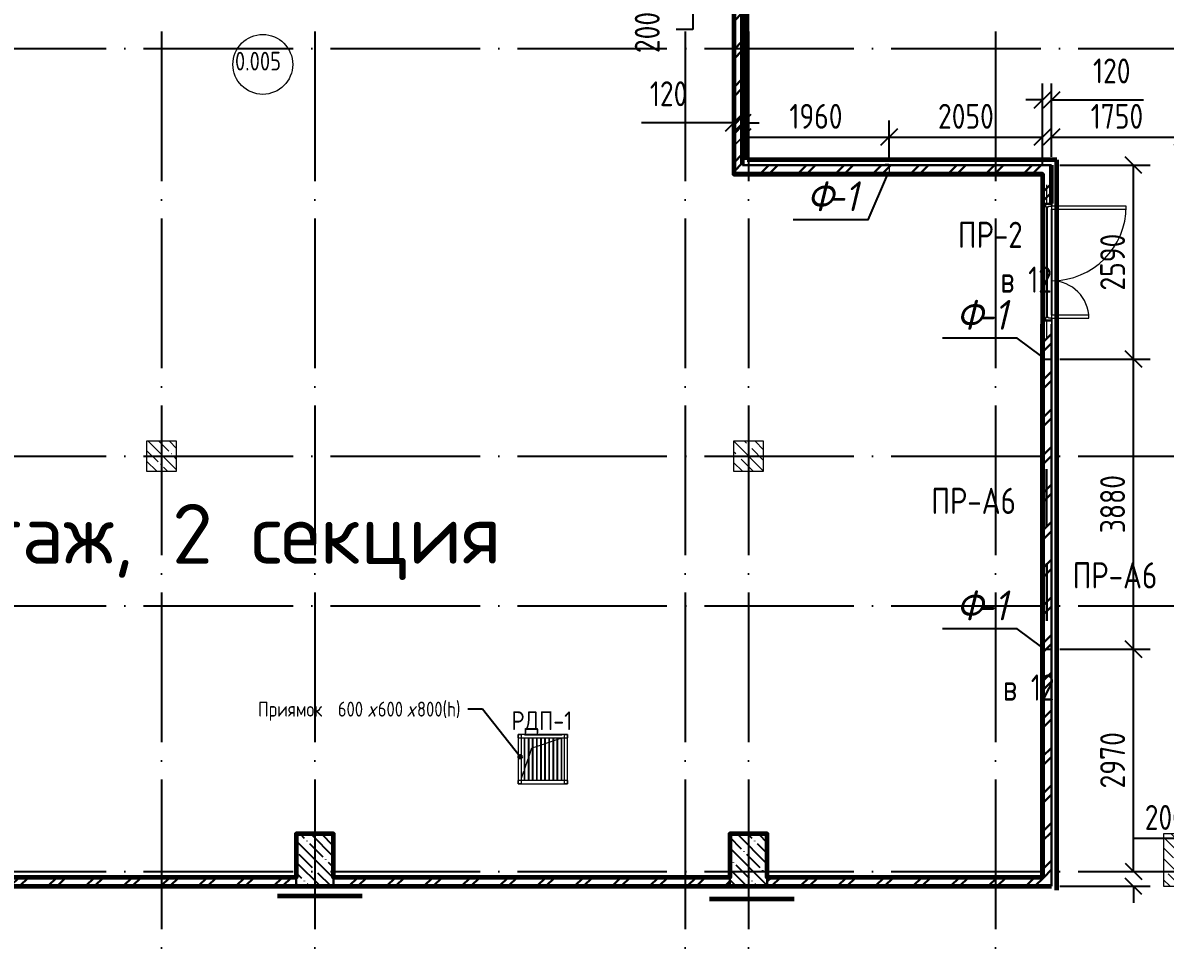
# Model space of a CAD drawing. Header units: millimetres. Extents: x -592259 to 288321, y -552984 to 293768.
# Drawn here: x 94692 to 109968, y 153794 to 166205 of the extents above; entities that cross this region are included whole.
import ezdxf

# ---------------------------------------------------------------- set-up
doc = ezdxf.new("R2010")
doc.units = ezdxf.units.MM
doc.linetypes.add('ADSK_Линия сетки', pattern=[2500, 2000, -250, 0, -250])
doc.layers.get('Defpoints').update_dxf_attribs({"color": 250})
for name, color, linetype, lineweight in [('0) Расчет', 250, 'Continuous', 60), ('0.2) Кирпич', 30, 'Continuous', 30), ('2.1)Фарх 2 выполн.', 160, 'Continuous', 30), ('3) Перемычки готовы', 3, 'Continuous', 30), ('4.1.3) Штук  3.1 вып по кирп подвал.', 6, 'Continuous', 60), ('5.1) ЧН-25 подвал', 160, 'Continuous', 60), ('A-ANNO-DIMS', 250, 'Continuous', 9), ('A-AREA-IDEN', 250, 'Continuous', 9), ('A-DOOR', 250, 'Continuous', 5), ('A-DOOR-1', 250, 'Continuous', 13), ('A-DOOR-FRAM', 250, 'Continuous', 5), ('A-GENM-1', 250, 'Continuous', 5), ('A-GENM-2', 250, 'Continuous', 5), ('A-GENM-IDEN', 250, 'Continuous', 9), ('G-____-____-TEXT', 250, 'Continuous', 9), ('G-ANNO-SYMB-3', 250, 'Continuous', 9), ('G-ANNO-TEXT', 250, 'Continuous', 9), ('I-WALL-1', 250, 'Continuous', 5), ('S-COLS-1', 250, 'Continuous', 5), ('S-COLS-2', 250, 'Continuous', 5), ('S-FNDN-1', 250, 'Continuous', 5), ('Оси-1', 250, 'ADSK_Линия сетки', 9)]:
    doc.layers.add(name, color=color, linetype=linetype, lineweight=lineweight)
doc.styles.add('GOST Common_1', font='', dxfattribs={"width": 0.9, "height": 250})
doc.styles.add('GOST Common_2', font='', dxfattribs={"width": 0.8, "height": 350})
doc.styles.add('ISOCPEUR', font='isocpeur.ttf', dxfattribs={"width": 0.8, "height": 100})
doc.styles.add('ISOCPEUR_6', font='isocpeur.ttf', dxfattribs={"height": 3.5})
doc.styles.add('ISOCPEUR_I', font='isocpeui.ttf', dxfattribs={"width": 0.9, "height": 12.5})
doc.styles.add('ISOCPEUR_I_1', font='ГОСТ тип А.ttf', dxfattribs={"height": 2500})
doc.styles.get("Standard").update_dxf_attribs({"font": 'ГОСТ тип А.ttf'})
doc.styles.get('GOST Common_1').set_extended_font_data('GOST Common')
doc.styles.get('GOST Common_2').set_extended_font_data('GOST Common')
doc.dimstyles.new('А3', dxfattribs={"dimtxt": 333, "dimasz": 222, "dimexe": 222, "dimexo": 111, "dimgap": 111, "dimtad": 1, "dimtoh": 1, "dimdec": 0, "dimrnd": 0.0015, "dimzin": 0, "dimdsep": 46, "dimtxsty": 'Standard', "dimblk": 'OBLIQUE', "dimcen": 0, "dimclrd": 7, "dimclre": 7, "dimclrt": 7, "dimadec": 0, "dimazin": 0, "dimtfac": 1, "dimtdec": 0, "dimtofl": 0, "dimtmove": 0, "dimatfit": 3, "dimfxl": 1, "dimtolj": 1, "dimtzin": 0, "dimarcsym": 0})
pattern_1 = [(45, (10997.54, 114885.93), (-251.4472, 251.4472), []), (45, (10997.54, 115266.93), (-251.4472, 251.4472), [])]
pattern_2 = [(135, (10997.54, 114885.93), (-142.5612, -142.5612), []), (135, (11140.1, 114885.93), (-142.5612, -142.5612), [252.016, -50.403, 3.353, -47.05])]

# ---------------------------------------------------------------- blocks, each defined once
blk = doc.blocks.new('Дверь_СКБ_2Ст - СОШ_Дв_1570_1550_x2100h _пр_ завертка-35617996-АР1_Кладочный план подвала_ Блок 2_ 3')
at = {"layer": 'A-DOOR'}
h = blk.add_hatch(dxfattribs=at)
h.set_pattern_fill('FP_10', color=256, style=0, pattern_type=2)
h.set_pattern_definition([(135, (1501.41, 124.685), (-14.14214, -14.14214), []), (225, (1501.41, 124.685), (14.14214, -14.14214), [])])
h.paths.add_polyline_path([(797.5, 60), (787.5, 60), (787.5, -60), (797.5, -60)])
at = {"layer": 'A-DOOR-FRAM'}
h = blk.add_hatch(dxfattribs=at)
h.set_pattern_fill('FP_11', color=256, style=0, pattern_type=2)
h.set_pattern_definition([(45, (-621.384, 124.685), (-14.1421, 14.1421), []), (135, (-621.384, 124.685), (-14.1421, -14.1421), [])])
h.paths.add_polyline_path([(-762.5, 60), (-772.5, 60), (-772.5, -60), (-762.5, -60)])
at = {"layer": 'A-DOOR'}
for centre, radius, start, end in [((-737.5, 60), 1000, 0, 90), ((762.5, 60), 500, 90, 180)]:
    blk.add_arc(centre, radius, start, end, dxfattribs=at)
at = {"layer": 'A-DOOR-1'}
for p, q in [((-737.5, 1060), (-737.5, 60)), ((-697.5, 1060), (-737.5, 1060)), ((-697.5, 60), (-697.5, 1060)), ((762.5, 560), (722.5, 560)), ((722.5, 560), (722.5, 60)), ((762.5, 60), (762.5, 560)), ((-737.5, 60), (-697.5, 60)), ((722.5, 60), (762.5, 60))]:
    blk.add_line(p, q, dxfattribs=at)
at = {"layer": 'A-DOOR-FRAM'}
for p, q in [((-747.5, 68), (-817.5, 68)), ((-817.5, 68), (-817.5, 60)), ((-817.5, 60), (-747.5, 60)), ((-762.5, 60), (-772.5, 60)), ((-772.5, 60), (-772.5, -60)), ((-737.5, 60), (-762.5, 60)), ((-762.5, 60), (-762.5, -20)), ((-762.5, -60), (-762.5, 60)), ((-747.5, 60), (-747.5, 68)), ((-737.5, 20), (-737.5, 60)), ((-727.5, 20), (-737.5, 20)), ((-727.5, -20), (-727.5, 20)), ((762.5, 20), (752.5, 20)), ((752.5, 20), (752.5, -20)), ((762.5, 60), (762.5, 20)), ((787.5, 60), (762.5, 60)), ((842.5, 68), (772.5, 68)), ((772.5, 68), (772.5, 60)), ((772.5, 60), (842.5, 60)), ((787.5, -20), (787.5, 60)), ((797.5, 60), (787.5, 60)), ((787.5, 60), (787.5, -60)), ((797.5, -60), (797.5, 60)), ((842.5, 60), (842.5, 68)), ((-747.5, -60), (-817.5, -60)), ((-817.5, -60), (-817.5, -68)), ((-817.5, -68), (-747.5, -68)), ((-772.5, -60), (-762.5, -60)), ((-762.5, -20), (-727.5, -20)), ((-747.5, -20), (-762.5, -20)), ((-762.5, -20), (-762.5, -60)), ((-762.5, -60), (-747.5, -60)), ((-747.5, -60), (-747.5, -20)), ((-747.5, -68), (-747.5, -60)), ((752.5, -20), (787.5, -20)), ((787.5, -20), (772.5, -20)), ((772.5, -20), (772.5, -60)), ((772.5, -60), (787.5, -60)), ((842.5, -60), (772.5, -60)), ((772.5, -60), (772.5, -68)), ((772.5, -68), (842.5, -68)), ((787.5, -60), (787.5, -20)), ((787.5, -60), (797.5, -60)), ((842.5, -68), (842.5, -60))]:
    blk.add_line(p, q, dxfattribs=at)
blk = doc.blocks.new('BSC_Колонна _Прямоугольная - 500x700-V3-АР1_Кладочный план подвала_ Блок 2_ 3')
at = {"layer": 'S-COLS-2'}
h = blk.add_hatch(dxfattribs=at)
h.set_pattern_fill('FP_12', color=256, style=0, pattern_type=2)
h.set_pattern_definition([(135, (-99200, -40125.02), (-142.56192, -142.56192), []), (135, (-99057.44, -40125.02), (-142.56192, -142.56192), [252.016, -50.403, 3.353, -47.05])])
h.paths.add_polyline_path([(-250, -350), (250, -350), (250, 350), (-250, 350)])
at = {"layer": 'S-COLS-1'}
for p, q in [((250, 350), (-250, 350)), ((-250, 350), (-250, -350)), ((250, -350), (250, 350)), ((-250, -350), (250, -350))]:
    blk.add_line(p, q, dxfattribs=at)
blk = doc.blocks.new('BSC_Колонна _Прямоугольная - 400x400-V20-АР1_Кладочный план подвала_ Блок 2_ 3')
at = {"layer": 'S-COLS-2'}
h = blk.add_hatch(dxfattribs=at)
h.set_pattern_fill('FP_32', color=256, style=0, pattern_type=2)
h.set_pattern_definition([(135, (-85550, -45525), (-142.5619, -142.5619), []), (135, (-85407.44, -45525), (-142.5619, -142.5619), [252.016, -50.403, 3.353, -47.05])])
h.paths.add_polyline_path([(-200, -200), (200, -200), (200, 200), (-200, 200)])
at = {"layer": 'S-COLS-1'}
for p, q in [((200, 200), (-200, 200)), ((-200, 200), (-200, -200)), ((200, -200), (200, 200)), ((-200, -200), (200, -200))]:
    blk.add_line(p, q, dxfattribs=at)
blk = doc.blocks.new('BSC_Колонна _Прямоугольная - 400x400-V92-АР1_Кладочный план подвала_ Блок 2_ 3')
at = {"layer": 'S-COLS-2'}
h = blk.add_hatch(dxfattribs=at)
h.set_pattern_fill('FP_104', color=256, style=0, pattern_type=2)
h.set_pattern_definition([(135, (-93400, -45525), (-142.5619, -142.5619), []), (135, (-93257.44, -45525), (-142.5619, -142.5619), [252.016, -50.403, 3.353, -47.05])])
h.paths.add_polyline_path([(-200, -200), (200, -200), (200, 200), (-200, 200)])
at = {"layer": 'S-COLS-1'}
for p, q in [((200, 200), (-200, 200)), ((-200, 200), (-200, -200)), ((200, -200), (200, 200)), ((-200, -200), (200, -200))]:
    blk.add_line(p, q, dxfattribs=at)
blk = doc.blocks.new('230_Приямок стенки вертикально _Фунд_Плита_ - 230_Приямок стенки вертикально _Фунд_Плита_-32143332-АР1_Кладочный план подвала_ Блок 2_ 3')
at = {"layer": 'S-FNDN-1'}
for p, q in [((-132, 156), (-88, 171)), ((-77, 174), (-33, 189)), ((-22, 193), (22, 207)), ((33, 211), (77, 226)), ((88, 229), (132, 244)), ((143, 248), (187, 262)), ((198, 266), (242, 281)), ((253, 284), (255, 285)), ((-242, -125), (-199, 4)), ((-186, 41), (-150, 150)), ((-150, 150), (-143, 152)), ((-285, -255), (-254, -161))]:
    blk.add_line(p, q, dxfattribs=at)
blk = doc.blocks.new('ADSK_КолоннаНесущая_Швеллер_Гнутый_ГОСТ 8278-83 - 140х60х5_таб_1-32331390-АР1_Кладочный план подвала_ Блок 2_ 3')
at = {"layer": 'S-COLS-1'}
for p, q in [((-16.2, 58), (-16.2, -58)), ((-11.2, -58), (-11.2, 58)), ((43.8, 70), (-4.2, 70)), ((-4.2, 65), (43.8, 65)), ((43.8, 65), (43.8, 70)), ((43.8, -65), (-4.2, -65)), ((-4.2, -70), (43.8, -70)), ((43.8, -70), (43.8, -65))]:
    blk.add_line(p, q, dxfattribs=at)
for centre, radius, start, end in [((-4.2, 58), 12, 90, 180), ((-4.2, 58), 7, 90, 180), ((-4.2, -58), 12, 180, 270), ((-4.2, -58), 7, 180, 270)]:
    blk.add_arc(centre, radius, start, end, dxfattribs=at)
blk = doc.blocks.new('Решетка металлическая РМ-1 _подвал_ - Решетка металлическая РМ-1 _подвал_-33342411-АР1_Кладочный план подвала_ Блок 2_ 3')
at = {"layer": 'A-GENM-2'}
for p, q in [((0, 615), (0, 660)), ((660, 660), (0, 660)), ((0, 660), (45, 660)), ((0, 660), (0, 0)), ((0, 615), (660, 615)), ((45, 0), (45, 660)), ((76.5, 615), (76.5, 45)), ((88.5, 45), (88.5, 615)), ((131.5, 615), (131.5, 45)), ((143.5, 45), (143.5, 615)), ((186.5, 615), (186.5, 45)), ((198.5, 45), (198.5, 615)), ((241.5, 615), (241.5, 45)), ((253.5, 45), (253.5, 615)), ((296.5, 615), (296.5, 45)), ((308.5, 45), (308.5, 615)), ((351.5, 615), (351.5, 45)), ((363.5, 45), (363.5, 615)), ((406.5, 615), (406.5, 45)), ((418.5, 45), (418.5, 615)), ((461.5, 615), (461.5, 45)), ((473.5, 45), (473.5, 615)), ((516.5, 615), (516.5, 45)), ((528.5, 45), (528.5, 615)), ((571.5, 615), (571.5, 45)), ((583.5, 45), (583.5, 615)), ((615, 660), (660, 660)), ((615, 660), (615, 0)), ((660, 660), (660, 615)), ((660, 0), (660, 660)), ((0, 0), (0, 45)), ((660, 45), (0, 45)), ((0, 0), (660, 0)), ((45, 0), (0, 0)), ((660, 0), (615, 0)), ((660, 45), (660, 0))]:
    blk.add_line(p, q, dxfattribs=at)
blk = doc.blocks.new('_Oblique')
at = {"color": 0, "linetype": 'ByBlock', "lineweight": -2}
blk.add_line((-0.5, -0.5), (0.5, 0.5), dxfattribs=at)
blk = doc.blocks.new('*D5204')
at = {"layer": 'A-ANNO-DIMS', "color": 7, "lineweight": -2, "transparency": 16777216}
for p, q in [((104198, 164890), (104198, 165091)), ((104318, 164890), (104318, 165091)), ((104198, 164869), (102966, 164869)), ((104318, 164869), (104540, 164869))]:
    blk.add_line(p, q, dxfattribs=at)
at = {"layer": 'Defpoints', "color": 0, "transparency": 16777216}
for p in [(104318, 164869), (104198, 164779), (104318, 164779)]:
    blk.add_point(p, dxfattribs=at)
at = {"layer": 'A-ANNO-DIMS', "color": 7, "lineweight": -2, "transparency": 16777216, "xscale": 222, "yscale": 222, "zscale": 222}
blk.add_blockref('_Oblique', (104198, 164869), dxfattribs=at)
at = {"layer": 'A-ANNO-DIMS', "color": 7, "lineweight": -2, "transparency": 16777216, "xscale": 222, "yscale": 222, "zscale": 222, "rotation": 180}
blk.add_blockref('_Oblique', (104318, 164869), dxfattribs=at)
at = {"layer": 'A-ANNO-DIMS', "color": 7, "lineweight": -2, "transparency": 16777216, "insert": (103077, 165424), "char_height": 333, "width": 1.68, "attachment_point": 1, "line_spacing_factor": 1.022761}
blk.add_mtext('\\A1;120', dxfattribs=at)
blk = doc.blocks.new('*D5205')
at = {"layer": 'A-ANNO-DIMS', "color": 7, "lineweight": -2, "transparency": 16777216}
for p, q in [((106278, 164410), (106278, 164901)), ((104318, 164679), (106278, 164679)), ((104318, 164668), (104318, 164457))]:
    blk.add_line(p, q, dxfattribs=at)
at = {"layer": 'Defpoints', "color": 0, "transparency": 16777216}
for p in [(104318, 164779), (106278, 164679), (106278, 164299)]:
    blk.add_point(p, dxfattribs=at)
at = {"layer": 'A-ANNO-DIMS', "color": 7, "lineweight": -2, "transparency": 16777216, "xscale": 222, "yscale": 222, "zscale": 222, "rotation": 180}
blk.add_blockref('_Oblique', (104318, 164679), dxfattribs=at)
at = {"layer": 'A-ANNO-DIMS', "color": 7, "lineweight": -2, "transparency": 16777216, "xscale": 222, "yscale": 222, "zscale": 222}
blk.add_blockref('_Oblique', (106278, 164679), dxfattribs=at)
at = {"layer": 'A-ANNO-DIMS', "color": 7, "lineweight": -2, "transparency": 16777216, "insert": (105298, 164956), "char_height": 333, "width": 2.3, "attachment_point": 5}
blk.add_mtext('\\A1;1960', dxfattribs=at)
blk = doc.blocks.new('*D5206')
at = {"layer": 'A-ANNO-DIMS', "color": 7, "lineweight": -2, "transparency": 16777216}
for p, q in [((106278, 164410), (106278, 164901)), ((108328, 164292), (108328, 164901)), ((106278, 164679), (108328, 164679))]:
    blk.add_line(p, q, dxfattribs=at)
at = {"layer": 'Defpoints', "color": 0, "transparency": 16777216}
for p in [(108328, 164679), (106278, 164299), (108328, 164181)]:
    blk.add_point(p, dxfattribs=at)
at = {"layer": 'A-ANNO-DIMS', "color": 7, "lineweight": -2, "transparency": 16777216, "xscale": 222, "yscale": 222, "zscale": 222, "rotation": 180}
blk.add_blockref('_Oblique', (106278, 164679), dxfattribs=at)
at = {"layer": 'A-ANNO-DIMS', "color": 7, "lineweight": -2, "transparency": 16777216, "xscale": 222, "yscale": 222, "zscale": 222}
blk.add_blockref('_Oblique', (108328, 164679), dxfattribs=at)
at = {"layer": 'A-ANNO-DIMS', "color": 7, "lineweight": -2, "transparency": 16777216, "insert": (107303, 164956), "char_height": 333, "width": 2.48, "attachment_point": 5}
blk.add_mtext('\\A1;2050', dxfattribs=at)
blk = doc.blocks.new('*D5207')
at = {"layer": 'A-ANNO-DIMS', "color": 7, "lineweight": -2, "transparency": 16777216}
for p, q in [((108328, 164292), (108328, 165396)), ((108448, 164412), (108448, 165396)), ((108328, 165174), (108106, 165174)), ((108448, 165174), (109680, 165174))]:
    blk.add_line(p, q, dxfattribs=at)
at = {"layer": 'Defpoints', "color": 0, "transparency": 16777216}
for p in [(108448, 165174), (108448, 164301), (108328, 164181)]:
    blk.add_point(p, dxfattribs=at)
at = {"layer": 'A-ANNO-DIMS', "color": 7, "lineweight": -2, "transparency": 16777216, "xscale": 222, "yscale": 222, "zscale": 222}
blk.add_blockref('_Oblique', (108328, 165174), dxfattribs=at)
at = {"layer": 'A-ANNO-DIMS', "color": 7, "lineweight": -2, "transparency": 16777216, "xscale": 222, "yscale": 222, "zscale": 222, "rotation": 180}
blk.add_blockref('_Oblique', (108448, 165174), dxfattribs=at)
at = {"layer": 'A-ANNO-DIMS', "color": 7, "lineweight": -2, "transparency": 16777216, "insert": (109003, 165729), "char_height": 333, "width": 1.68, "attachment_point": 1, "line_spacing_factor": 1.022761}
blk.add_mtext('\\A1;120', dxfattribs=at)
blk = doc.blocks.new('*D5208')
at = {"layer": 'A-ANNO-DIMS', "color": 7, "lineweight": -2, "transparency": 16777216}
for p, q in [((108448, 164412), (108448, 164901)), ((108448, 164679), (110198, 164679)), ((110198, 164668), (110198, 164457))]:
    blk.add_line(p, q, dxfattribs=at)
at = {"layer": 'Defpoints', "color": 0, "transparency": 16777216}
for p in [(110198, 164779), (110198, 164679), (108448, 164301)]:
    blk.add_point(p, dxfattribs=at)
at = {"layer": 'A-ANNO-DIMS', "color": 7, "lineweight": -2, "transparency": 16777216, "xscale": 222, "yscale": 222, "zscale": 222, "rotation": 180}
blk.add_blockref('_Oblique', (108448, 164679), dxfattribs=at)
at = {"layer": 'A-ANNO-DIMS', "color": 7, "lineweight": -2, "transparency": 16777216, "xscale": 222, "yscale": 222, "zscale": 222}
blk.add_blockref('_Oblique', (110198, 164679), dxfattribs=at)
at = {"layer": 'A-ANNO-DIMS', "color": 7, "lineweight": -2, "transparency": 16777216, "insert": (109323, 164956), "char_height": 333, "width": 2.3, "attachment_point": 5}
blk.add_mtext('\\A1;1750', dxfattribs=at)
blk = doc.blocks.new('AAR_СКБ_Марка_Помещения - Номер-17325395-АР1_Кладочный план подвала_ Блок 2_ 3')
at = {"layer": 'A-AREA-IDEN'}
blk.add_circle((0, 1.5), 4, dxfattribs=at)
blk = doc.blocks.new('*D5193')
at = {"layer": 'A-ANNO-DIMS', "color": 7, "lineweight": -2, "transparency": 16777216}
for p, q in [((109543, 154861), (109543, 155305)), ((109543, 155305), (110287, 155305)), ((109554, 154861), (109765, 154861)), ((108559, 154661), (109765, 154661)), ((109543, 154661), (109543, 154439))]:
    blk.add_line(p, q, dxfattribs=at)
at = {"layer": 'Defpoints', "color": 0, "transparency": 16777216}
for p in [(109443, 154861), (109543, 154861), (108448, 154661)]:
    blk.add_point(p, dxfattribs=at)
at = {"layer": 'A-ANNO-DIMS', "color": 7, "lineweight": -2, "transparency": 16777216, "xscale": 222, "yscale": 222, "zscale": 222}
for p, rotation in [((109543, 154861), 270), ((109543, 154661), 90)]:
    blk.add_blockref('_Oblique', p, dxfattribs=dict(at, rotation=rotation))
at = {"layer": 'A-ANNO-DIMS', "color": 7, "lineweight": -2, "transparency": 16777216, "insert": (109970, 155582), "char_height": 333, "width": 1.86, "attachment_point": 5}
blk.add_mtext('\\A1;200', dxfattribs=at)
blk = doc.blocks.new('*D5194')
at = {"layer": 'A-ANNO-DIMS', "color": 7, "lineweight": -2, "transparency": 16777216}
for p, q in [((108557, 157831), (109765, 157831)), ((109543, 154861), (109543, 157831)), ((109554, 154861), (109765, 154861))]:
    blk.add_line(p, q, dxfattribs=at)
at = {"layer": 'Defpoints', "color": 0, "transparency": 16777216}
for p in [(108446, 157831), (109543, 157831), (109443, 154861)]:
    blk.add_point(p, dxfattribs=at)
at = {"layer": 'A-ANNO-DIMS', "color": 7, "lineweight": -2, "transparency": 16777216, "xscale": 222, "yscale": 222, "zscale": 222}
for p, rotation in [((109543, 157831), 90), ((109543, 154861), 270)]:
    blk.add_blockref('_Oblique', p, dxfattribs=dict(at, rotation=rotation))
at = {"layer": 'A-ANNO-DIMS', "color": 7, "lineweight": -2, "transparency": 16777216, "insert": (109265, 156346), "char_height": 333, "width": 2.48, "attachment_point": 5, "rotation": 90}
blk.add_mtext('\\A1;2970', dxfattribs=at)
blk = doc.blocks.new('*D5195')
at = {"layer": 'A-ANNO-DIMS', "color": 7, "lineweight": -2, "transparency": 16777216}
for p, q in [((108557, 161711), (109765, 161711)), ((109543, 157831), (109543, 161711)), ((108557, 157831), (109765, 157831))]:
    blk.add_line(p, q, dxfattribs=at)
at = {"layer": 'Defpoints', "color": 0, "transparency": 16777216}
for p in [(108446, 161711), (109543, 161711), (108446, 157831)]:
    blk.add_point(p, dxfattribs=at)
at = {"layer": 'A-ANNO-DIMS', "color": 7, "lineweight": -2, "transparency": 16777216, "xscale": 222, "yscale": 222, "zscale": 222}
for p, rotation in [((109543, 161711), 90), ((109543, 157831), 270)]:
    blk.add_blockref('_Oblique', p, dxfattribs=dict(at, rotation=rotation))
at = {"layer": 'A-ANNO-DIMS', "color": 7, "lineweight": -2, "transparency": 16777216, "insert": (109265, 159771), "char_height": 333, "width": 2.48, "attachment_point": 5, "rotation": 90}
blk.add_mtext('\\A1;3880', dxfattribs=at)
blk = doc.blocks.new('*D5196')
at = {"layer": 'A-ANNO-DIMS', "color": 7, "lineweight": -2, "transparency": 16777216}
for p, q in [((108559, 164301), (109765, 164301)), ((109543, 161711), (109543, 164301)), ((108557, 161711), (109765, 161711))]:
    blk.add_line(p, q, dxfattribs=at)
at = {"layer": 'Defpoints', "color": 0, "transparency": 16777216}
for p in [(108448, 164301), (109543, 164301), (108446, 161711)]:
    blk.add_point(p, dxfattribs=at)
at = {"layer": 'A-ANNO-DIMS', "color": 7, "lineweight": -2, "transparency": 16777216, "xscale": 222, "yscale": 222, "zscale": 222}
for p, rotation in [((109543, 164301), 90), ((109543, 161711), 270)]:
    blk.add_blockref('_Oblique', p, dxfattribs=dict(at, rotation=rotation))
at = {"layer": 'A-ANNO-DIMS', "color": 7, "lineweight": -2, "transparency": 16777216, "insert": (109265, 163006), "char_height": 333, "width": 2.48, "attachment_point": 5, "rotation": 90}
blk.add_mtext('\\A1;2590', dxfattribs=at)
blk = doc.blocks.new('*D5199')
at = {"layer": 'A-ANNO-DIMS', "color": 7, "lineweight": -2, "transparency": 16777216}
for p, q in [((103652, 166761), (103652, 166983)), ((104087, 166761), (103430, 166761)), ((103498, 166561), (103874, 166561)), ((103652, 166561), (103652, 166117)), ((103652, 166117), (103430, 166117))]:
    blk.add_line(p, q, dxfattribs=at)
at = {"layer": 'Defpoints', "color": 0, "transparency": 16777216}
for p in [(104198, 166761), (103387, 166561), (103652, 166561)]:
    blk.add_point(p, dxfattribs=at)
at = {"layer": 'A-ANNO-DIMS', "color": 7, "lineweight": -2, "transparency": 16777216, "xscale": 222, "yscale": 222, "zscale": 222}
for p, rotation in [((103652, 166761), 270), ((103652, 166561), 90)]:
    blk.add_blockref('_Oblique', p, dxfattribs=dict(at, rotation=rotation))
at = {"layer": 'A-ANNO-DIMS', "color": 7, "lineweight": -2, "transparency": 16777216, "insert": (102875, 165801), "char_height": 333, "width": 1.86, "attachment_point": 1, "rotation": 90, "line_spacing_factor": 1.022761}
blk.add_mtext('\\A1;200', dxfattribs=at)
blk = doc.blocks.new('ADSK_Марка_Перемычка - Экземпляр_ADSK_Позиция-34100395-АР1_Кладочный план подвала_ Блок 2_ 3')
at = {"layer": 'A-GENM-IDEN'}
blk.add_line((-2.5, 0), (2.5, 0), dxfattribs=at)

msp = doc.modelspace()

# ---------------------------------------------------------------- hatches: boundary and pattern name
at = {"layer": '0.2) Кирпич'}
h = msp.add_hatch(dxfattribs=at)
h.set_pattern_fill('FP_2', color=256, style=0, pattern_type=2)
h.set_pattern_definition(pattern_1)
h.paths.add_polyline_path([(104317.6568, 164180.9492), (104317.6568, 166360.9492), (104197.6568, 166360.9492), (104197.6568, 164180.9492)])
h = msp.add_hatch(dxfattribs=at)
h.set_pattern_fill('FP_2', color=256, style=0, pattern_type=2)
h.set_pattern_definition(pattern_1)
h.paths.add_polyline_path([(108327.5374, 164180.9492), (108327.5374, 164300.9492), (104317.6568, 164300.9492), (104317.6568, 164180.9492), (105796.2834, 164180.9492)])
h = msp.add_hatch(dxfattribs=at)
h.set_pattern_fill('FP_2', color=256, style=0, pattern_type=2)
h.set_pattern_definition(pattern_1)
h.paths.add_polyline_path([(108447.5374, 154780.9492), (108447.5374, 162220.9492), (108327.5374, 162220.9492), (108327.5374, 154780.9492)])
h.paths.add_polyline_path([(108327.5374, 163790.9492), (108447.5374, 163790.9492), (108447.5374, 164300.9492), (108327.5374, 164300.9492), (108327.5374, 163835.9492)])
h = msp.add_hatch(dxfattribs=at)
h.set_pattern_fill('FP_2', color=256, style=0, pattern_type=2)
h.set_pattern_definition(pattern_1)
h.paths.add_polyline_path([(108447.5374, 154660.9492), (108447.5374, 154780.9492), (104647.5374, 154780.9492), (104647.5374, 154660.9492), (105796.2834, 154660.9492)])
h.paths.add_polyline_path([(104147.5374, 154660.9492), (104147.5374, 154780.9492), (98847.5374, 154780.9492), (98847.5374, 154660.9492), (103103.0872, 154660.9492)])
h.paths.add_polyline_path([(98347.5374, 154660.9492), (98347.5374, 154780.9492), (93047.5374, 154780.9492), (93047.5374, 154660.9492)])
h.paths.add_polyline_path([(92547.5374, 154660.9492), (92547.5374, 154780.9492), (88997.5374, 154780.9492), (88997.5374, 154660.9492), (89637.1062, 154660.9492)])
at = {"layer": 'G-ANNO-TEXT', "lineweight": -2}
h = msp.add_hatch(color=256, dxfattribs=at)
edge = h.paths.add_edge_path()
edge.add_arc((101343.7996, 156393.1914), 25, 0, 360)
at = {"layer": 'S-COLS-2', "lineweight": -2}
h = msp.add_hatch(dxfattribs=at)
h.set_pattern_fill('FP_1', color=256, style=0, pattern_type=2)
h.set_pattern_definition(pattern_2)
h.paths.add_polyline_path([(98347.5374, 154660.9492), (98847.5374, 154660.9492), (98847.5374, 155360.9492), (98347.5374, 155360.9492), (98347.5374, 154780.9492)])
h = msp.add_hatch(dxfattribs=at)
h.set_pattern_fill('FP_1', color=256, style=0, pattern_type=2)
h.set_pattern_definition(pattern_2)
h.paths.add_polyline_path([(104147.5374, 154660.9492), (104647.5374, 154660.9492), (104647.5374, 155360.9492), (104147.5374, 155360.9492), (104147.5374, 154780.9492)])

# ---------------------------------------------------------------- linework, layer by layer
at = {"layer": '0) Расчет'}
for points in [[(104317.6568, 164300.9492), (104317.6568, 166360.9492)], [(108447.5374, 163790.9492), (108447.5374, 164300.9492)], [(108327.5374, 164180.9492), (104197.6568, 164180.9492)], [(108327.5374, 154780.9492), (108327.5374, 162175.9492)], [(93047.5374, 154660.9262), (98347.5374, 154660.9262)], [(98847.5374, 154660.9492), (104147.5374, 154660.9492)], [(104647.5374, 154660.9492), (108447.5374, 154660.9492)]]:
    msp.add_lwpolyline(points, dxfattribs=at)
at = {"layer": '0.2) Кирпич'}
for p, q in [((104197.6568, 166360.9492), (104197.6568, 164180.9492)), ((104317.6568, 164300.9492), (104317.6568, 166360.9492)), ((108447.5374, 164300.9492), (104317.6568, 164300.9492)), ((108447.5374, 163835.9492), (108447.5374, 164300.9492)), ((104197.6568, 164180.9492), (108327.5374, 164180.9492)), ((108327.5374, 164180.9492), (108327.5374, 163835.9492)), ((108327.5374, 162175.9492), (108327.5374, 154780.9492)), ((108447.5374, 154660.9492), (108447.5374, 162175.9492)), ((98347.5374, 154780.9492), (93047.5374, 154780.9492)), ((98347.5374, 154660.9492), (98347.5374, 154780.9492)), ((98347.5374, 154780.9492), (98347.5374, 154660.9492)), ((104147.5374, 154780.9492), (98847.5374, 154780.9492)), ((98847.5374, 154780.9492), (98847.5374, 154660.9492)), ((98847.5374, 154660.9492), (98847.5374, 154780.9492)), ((104147.5374, 154660.9492), (104147.5374, 154780.9492)), ((104147.5374, 154780.9492), (104147.5374, 154660.9492)), ((108327.5374, 154780.9492), (104647.5374, 154780.9492)), ((104647.5374, 154780.9492), (104647.5374, 154660.9492)), ((104647.5374, 154660.9492), (104647.5374, 154780.9492)), ((93047.5374, 154660.9492), (98347.5374, 154660.9492)), ((98347.5374, 154660.9492), (98847.5374, 154660.9492)), ((98847.5374, 154660.9492), (104147.5374, 154660.9492)), ((104147.5374, 154660.9492), (104647.5374, 154660.9492)), ((104647.5374, 154660.9492), (108447.5374, 154660.9492))]:
    msp.add_line(p, q, dxfattribs=at)
at = {"layer": '2.1)Фарх 2 выполн.', "lineweight": -2}
for points in [[(106249.5104, 164173.343), (105992.6096, 163573.4373), (104992.6096, 163573.4373)], [(108320.3911, 161744.343), (107990.6515, 161988.1532), (106990.6515, 161988.1532)], [(108320.3911, 157859.301), (107990.6515, 158103.1112), (106990.6515, 158103.1112)]]:
    msp.add_lwpolyline(points, dxfattribs=at)
at = {"layer": '3) Перемычки готовы'}
for p, q in [((108387.5374, 162265.9492), (108387.5374, 163745.9492)), ((108380.3944, 159469.535), (108380.3944, 160239.535)), ((108387.5374, 158210.9492), (108387.5374, 158980.9492))]:
    msp.add_line(p, q, dxfattribs=at)
at = {"layer": '4.1.3) Штук  3.1 вып по кирп подвал.'}
for p, q in [((104377.7283, 164375.7193), (104377.7283, 166360.9262)), ((108518.717, 164375.7193), (104377.7283, 164375.7193)), ((108518.717, 154608.0246), (108518.717, 164375.7193)), ((93047.5374, 154660.9492), (98347.5374, 154660.9492)), ((98847.5374, 154660.9492), (104147.5374, 154660.9492)), ((104647.5374, 154660.9492), (108447.5374, 154660.9492))]:
    msp.add_line(p, q, dxfattribs=at)
at = {"layer": '4.1.3) Штук  3.1 вып по кирп подвал.', "color": 3}
for p, q in [((98347.5374, 154660.9492), (98847.5374, 154660.9492)), ((104147.5374, 154660.9492), (104647.5374, 154660.9492))]:
    msp.add_line(p, q, dxfattribs=at)
at = {"layer": '4.1.3) Штук  3.1 вып по кирп подвал.', "color": 2}
for points in [[(98095.4186, 154533.7253), (99227.5248, 154533.7253)], [(103873.268, 154491.6891), (105005.3742, 154491.6891)]]:
    msp.add_lwpolyline(points, dxfattribs=at)
at = {"layer": '5.1) ЧН-25 подвал'}
msp.add_lwpolyline([(93047.5374, 173610.9262), (98347.5374, 173610.9262), (98347.5374, 173160.9262), (98847.5374, 173160.9262), (98847.5374, 173610.9262), (104147.5374, 173610.9262), (104147.5374, 173160.9262), (104197.6568, 173160.9262), (104197.6568, 164180.9492), (108327.5374, 164180.9492), (108327.5374, 154780.9492), (104647.5374, 154780.9492), (104647.5374, 155360.9492), (104147.5374, 155360.9492), (104147.5374, 154780.9492), (98847.5374, 154780.9492), (98847.5374, 155360.9492), (98347.5374, 155360.9492), (98347.5374, 154780.9492), (93047.5374, 154780.9492)], dxfattribs=at)
at = {"layer": 'A-GENM-1'}
for p, q in [((108387.5374, 163790.9492), (108387.5374, 164040.9492)), ((108387.5374, 161970.9492), (108387.5374, 162220.9492))]:
    msp.add_line(p, q, dxfattribs=at)
at = {"layer": 'G-ANNO-TEXT', "lineweight": -2}
for p, q in [((100646.9094, 157029.82), (100641.0313, 157029.82)), ((100840.8078, 157029.82), (100646.9094, 157029.82)), ((101343.7996, 156393.1914), (100840.8078, 157029.82))]:
    msp.add_line(p, q, dxfattribs=at)
msp.add_circle((101343.7996, 156393.1914), 25, dxfattribs=at)
at = {"layer": 'I-WALL-1', "lineweight": -2}
for p, q in [((108327.5374, 162245.9492), (108327.5374, 163765.9492)), ((108447.5374, 163715.9492), (108447.5374, 162295.9492))]:
    msp.add_line(p, q, dxfattribs=at)
at = {"layer": 'S-COLS-1', "lineweight": -2}
for p, q in [((98847.5374, 155360.9492), (98347.5374, 155360.9492)), ((98347.5374, 155360.9492), (98347.5374, 154780.9492)), ((98847.5374, 154780.9492), (98847.5374, 155360.9492)), ((104647.5374, 155360.9492), (104147.5374, 155360.9492)), ((104147.5374, 155360.9492), (104147.5374, 154780.9492)), ((104647.5374, 154780.9492), (104647.5374, 155360.9492))]:
    msp.add_line(p, q, dxfattribs=at)
at = {"layer": 'Оси-1', "lineweight": -2}
for p, q in [((96547.5376, 176087.9307), (96547.5376, 111147.0862)), ((98597.5374, 176087.9307), (98597.5374, 111147.0862)), ((103547.5374, 176087.9307), (103547.5374, 111147.0862)), ((104397.5378, 176087.9307), (104397.5378, 111147.0862)), ((107697.5378, 176087.9307), (107697.5378, 111147.0862)), ((76304.6994, 165860.9262), (167606.3171, 165860.9262)), ((76304.6994, 160410.9262), (166722.1084, 160410.9262)), ((76304.6994, 158410.9262), (167606.3171, 158410.9262)), ((76304.6994, 154860.9262), (166722.1084, 154860.9262))]:
    msp.add_line(p, q, dxfattribs=at)

# ---------------------------------------------------------------- block references
at = {"layer": 'A-AREA-IDEN', "lineweight": -2, "xscale": 99.99999999999993, "yscale": 99.99999999999993, "zscale": 99.99999999999993}
msp.add_blockref('AAR_СКБ_Марка_Помещения - Номер-17325395-АР1_Кладочный план подвала_ Блок 2_ 3', (97900.5003, 165499.5858), dxfattribs=at)
at = {"layer": 'A-DOOR', "lineweight": -2, "rotation": 269.9999999999999}
msp.add_blockref('Дверь_СКБ_2Ст - СОШ_Дв_1570_1550_x2100h _пр_ завертка-35617996-АР1_Кладочный план подвала_ Блок 2_ 3', (108387.5374, 163018.4492), dxfattribs=at)
at = {"layer": 'A-GENM-2', "lineweight": -2}
msp.add_blockref('Решетка металлическая РМ-1 _подвал_ - Решетка металлическая РМ-1 _подвал_-33342411-АР1_Кладочный план подвала_ Блок 2_ 3', (101317.5374, 156030.9492), dxfattribs=at)
at = {"layer": 'A-GENM-IDEN', "lineweight": -2, "xscale": 99.99999999999993, "yscale": 99.99999999999993, "zscale": 99.99999999999993}
msp.add_blockref('ADSK_Марка_Перемычка - Экземпляр_ADSK_Позиция-34100395-АР1_Кладочный план подвала_ Блок 2_ 3', (101652.565, 156686.8244), dxfattribs=at)
at = {"layer": 'S-COLS-1', "lineweight": -2}
for p, rotation in [((106266.4568, 164240.9492), 180), ((108387.5374, 161722.1492), 89.99999999999854), ((108387.5374, 157842.1492), 89.99999999999854)]:
    msp.add_blockref('ADSK_КолоннаНесущая_Швеллер_Гнутый_ГОСТ 8278-83 - 140х60х5_таб_1-32331390-АР1_Кладочный план подвала_ Блок 2_ 3', p, dxfattribs=dict(at, rotation=rotation))
for name, p in [('BSC_Колонна _Прямоугольная - 400x400-V20-АР1_Кладочный план подвала_ Блок 2_ 3', (96547.5376, 160410.9262)), ('BSC_Колонна _Прямоугольная - 400x400-V92-АР1_Кладочный план подвала_ Блок 2_ 3', (104397.5378, 160410.9262)), ('BSC_Колонна _Прямоугольная - 500x700-V3-АР1_Кладочный план подвала_ Блок 2_ 3', (110197.5374, 155010.9492))]:
    msp.add_blockref(name, p, dxfattribs=at)
at = {"layer": 'S-FNDN-1', "lineweight": -2}
msp.add_blockref('230_Приямок стенки вертикально _Фунд_Плита_ - 230_Приямок стенки вертикально _Фунд_Плита_-32143332-АР1_Кладочный план подвала_ Блок 2_ 3', (101647.5374, 156360.9492), dxfattribs=at)

# ---------------------------------------------------------------- texts
at = {"layer": '2.1)Фарх 2 выполн.', "lineweight": -2, "char_height": 400, "attachment_point": 1, "style": 'ISOCPEUR_I'}
for s, insert, width in [('\\fISOCPEUR|b0|i1|c204|p34|;Ф', (105174.5899, 164086.4016), 312.658125), ('-1', (105432.5586, 164086.4016), 384.81), ('\\fISOCPEUR|b0|i1|c204|p34|;Ф', (107172.6318, 162501.1176), 312.658125), ('-1', (107430.6005, 162501.1176), 384.81), ('\\fISOCPEUR|b0|i1|c204|p34|;Ф', (107172.6318, 158616.0756), 312.658125), ('-1', (107430.6005, 158616.0756), 384.81)]:
    msp.add_mtext(s, dxfattribs=dict(at, insert=insert, width=width))
at = {"layer": '3) Перемычки готовы', "char_height": 350, "width": 333.502, "attachment_point": 1, "style": 'ISOCPEUR_I_1'}
for s, insert in [('ПР-2', (107196.0427, 163546.2893)), ('ПР-А6', (106840.5635, 159989.7132)), ('ПР-А6', (108730.986, 158993.2008))]:
    msp.add_mtext(s, dxfattribs=dict(at, insert=insert))
at = {"layer": 'A-AREA-IDEN', "lineweight": -2, "insert": (97528.8261, 165818.3164), "char_height": 250, "width": 858.607312, "attachment_point": 1, "style": 'ISOCPEUR'}
msp.add_mtext('0.005', dxfattribs=at)
at = {"layer": 'A-GENM-IDEN', "lineweight": -2, "char_height": 250, "attachment_point": 1, "style": 'GOST Common_1'}
for s, insert, width in [('РДП', (101225.2341, 156999.9617), 678.227625), ('-1', (101784.8279, 156999.9617), 331.898625)]:
    msp.add_mtext(s, dxfattribs=dict(at, insert=insert, width=width))
at = {"layer": 'G-____-____-TEXT', "color": 7, "insert": (92159.0265, 159773.7914), "char_height": 800, "width": 18169.734652, "attachment_point": 1, "style": 'ISOCPEUR_6'}
msp.add_mtext('-1 этаж, 2 секция', dxfattribs=at)
at = {"layer": 'G-ANNO-SYMB-3', "lineweight": -2, "char_height": 350, "attachment_point": 1, "style": 'GOST Common_2'}
for s, insert, width in [('\\fGOST Common|b0|i0|c204|p34|;\\W.8;в', (107765.4581, 162946.915), 243.713), (' 12', (107966.5415, 162946.915), 525.907), (' 12', (108001.3406, 157493.3846), 525.907), ('\\fGOST Common|b0|i0|c204|p34|;\\W.8;в', (107800.2573, 157493.3846), 243.713)]:
    msp.add_mtext(s, dxfattribs=dict(at, insert=insert, width=width))
at = {"layer": 'G-ANNO-TEXT', "lineweight": -2, "char_height": 200, "attachment_point": 1, "style": 'ISOCPEUR_I_1'}
for s, insert, width in [('Приямок', (97837.1094, 157129.82), 1168.860375), (' 600', (98801.5157, 157129.82), 613.290937), ('\\fISOCPEUR|b0|i1|c204|p34|;\\W.9;х', (99307.5313, 157129.82), 158.734125), ('600', (99438.5, 157129.82), 476.202375), ('\\fISOCPEUR|b0|i1|c204|p34|;\\W.9;х', (99831.4063, 157129.82), 158.734125), ('800(h)', (99962.375, 157129.82), 822.531375)]:
    msp.add_mtext(s, dxfattribs=dict(at, insert=insert, width=width))

# ---------------------------------------------------------------- dimensions: what is measured, and where the dimension line sits
at = {"layer": 'A-ANNO-DIMS', "lineweight": -2}
dim = msp.add_linear_dim(base=(103651.7743, 166560.9262), p1=(104197.5378, 166760.9262), p2=(103386.7996, 166560.9262), angle=90, dimstyle='А3', dxfattribs=at)
dim.commit()
dim.dimension.update_dxf_attribs({"geometry": '*D5199', "text_midpoint": (103096.7743, 166116.9262), "dimtype": 160, "text_rotation": 90})
for base, p1, p2, picture, middle in [((108447.5374, 165173.8501), (108327.5374, 164180.9492), (108447.5374, 164300.9492), '*D5207', (109285.5874, 165173.8501)), ((104317.6568, 164868.9752), (104197.6568, 164778.9197), (104317.6568, 164778.9197), '*D5204', (103359.6068, 164868.9752))]:
    dim = msp.add_linear_dim(base=base, p1=p1, p2=p2, dimstyle='А3', dxfattribs=at)
    dim.commit()
    dim.dimension.update_dxf_attribs({"geometry": picture, "text_midpoint": middle, "dimtype": 160})
for base, p1, p2, picture, middle in [((106277.6568, 164678.9348), (104317.6568, 164778.9197), (106277.6568, 164298.9492), '*D5205', (105297.6568, 164956.4348)), ((108327.5374, 164678.9348), (106277.6568, 164298.9492), (108327.5374, 164180.9492), '*D5206', (107302.5971, 164956.4348)), ((110197.5381, 164678.9348), (108447.5374, 164300.9492), (110197.5381, 164778.9197), '*D5208', (109322.5378, 164956.4348))]:
    dim = msp.add_linear_dim(base=base, p1=p1, p2=p2, dimstyle='А3', dxfattribs=at)
    dim.commit()
    dim.dimension.update_dxf_attribs({"geometry": picture, "text_midpoint": middle})
for base, p1, p2, picture, middle in [((109542.9472, 164300.9492), (108445.5374, 161710.9492), (108447.5374, 164300.9492), '*D5196', (109265.4472, 163005.9492)), ((109542.9472, 161710.9492), (108445.5374, 157830.9492), (108445.5374, 161710.9492), '*D5195', (109265.4472, 159770.9492)), ((109542.9472, 157830.9492), (109442.9623, 154860.9262), (108445.5374, 157830.9492), '*D5194', (109265.4472, 156345.9377)), ((109542.9472, 154860.9262), (108447.5374, 154660.9492), (109442.9623, 154860.9262), '*D5193', (109970.2972, 155582.4262))]:
    dim = msp.add_linear_dim(base=base, p1=p1, p2=p2, angle=90, dimstyle='А3', dxfattribs=at)
    dim.commit()
    dim.dimension.update_dxf_attribs({"geometry": picture, "text_midpoint": middle})

doc.saveas('drawing.dxf')
